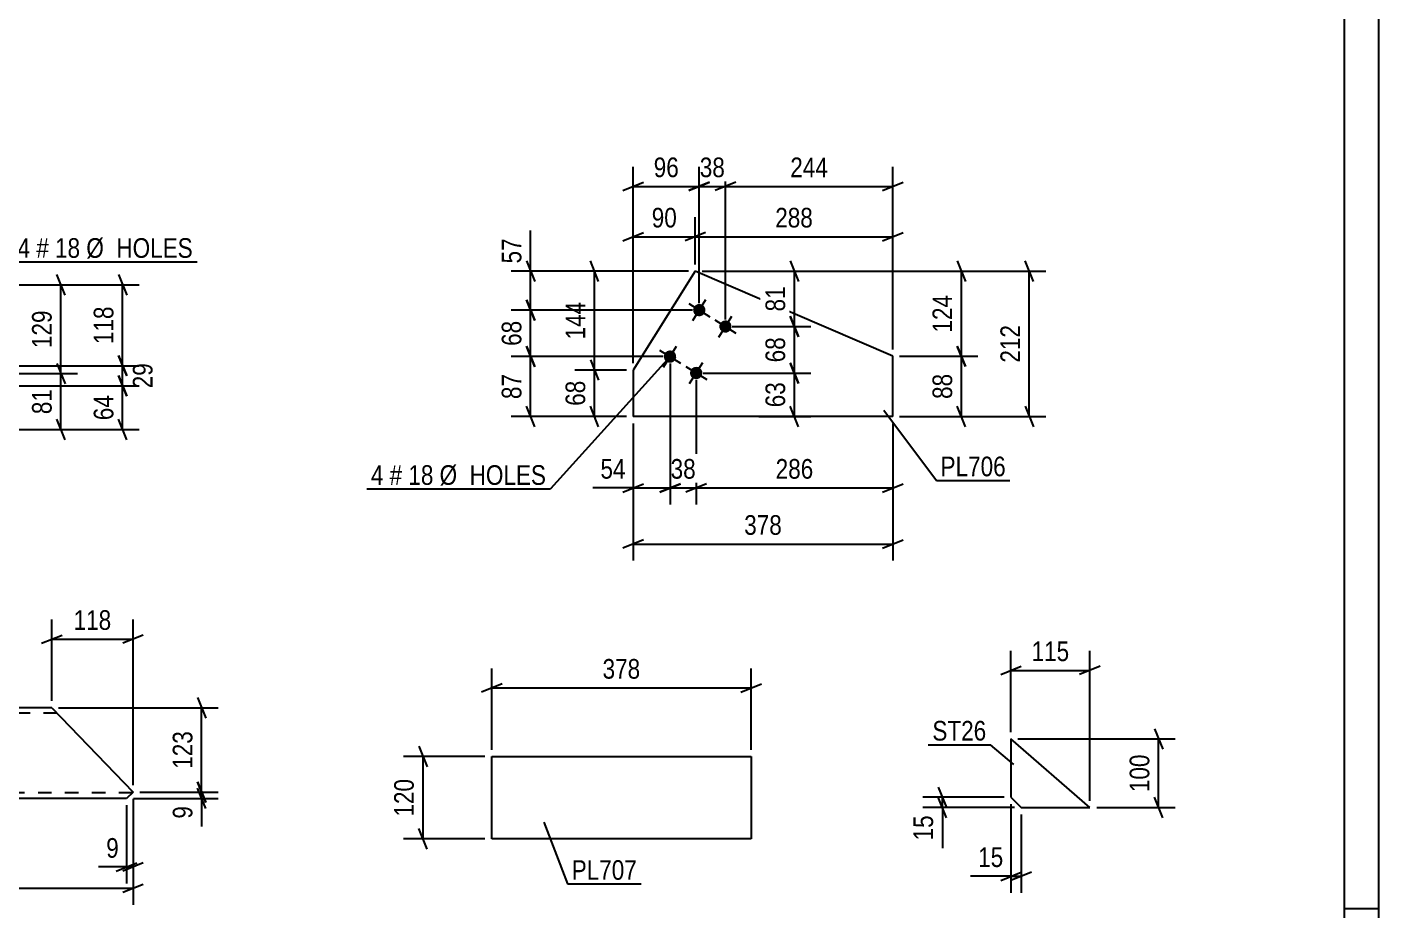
# Model space of a CAD drawing. Header units: millimetres. Extents: x 0 to 841, y 0 to 594.
# Drawn here: x 644.1 to 841, y 297.8 to 426.5 of the extents above; entities that cross this region are included whole.
import ezdxf

# ---------------------------------------------------------------- set-up
doc = ezdxf.new("R2010")
doc.units = ezdxf.units.MM
doc.linetypes.add('DXK_LINE_DOT2', pattern=[3.9198, 1.9599, -1.9599])
doc.styles.add('Arial Narrow', font='ARIALN.TTF', dxfattribs={"height": 0.2})

# ---------------------------------------------------------------- blocks, each defined once
blk = doc.blocks.new('Unknown-761545952-1128 - 13924')
at = {"color": 5, "linetype": 'Continuous'}
for p, q in [((841, 0), (841, 594)), ((836, 5), (836, 589)), ((841, 298), (836, 298))]:
    blk.add_line(p, q, dxfattribs=at)
blk = doc.blocks.new('Part-761545952-13899 - 13898')
at = {"color": 2, "linetype": 'Continuous'}
for p, q in [((798.9, 312.76), (787.4, 322.76)), ((787.4, 322.76), (787.4, 314.26)), ((787.4, 314.26), (788.9, 312.76)), ((788.9, 312.76), (798.9, 312.76))]:
    blk.add_line(p, q, dxfattribs=at)
blk = doc.blocks.new('Part-761545952-13930 - 13929')
at = {"color": 2, "linetype": 'Continuous'}
for p, q in [((741.42, 390.92), (732.38, 376.52)), ((770.18, 378.52), (741.42, 390.92)), ((770.18, 369.75), (770.18, 378.52)), ((732.38, 376.52), (732.38, 369.75)), ((770.18, 369.75), (732.38, 369.75))]:
    blk.add_line(p, q, dxfattribs=at)
blk = doc.blocks.new('Bolt-761545952-13931 - 13929')
at = {"linetype": 'Continuous'}
for points in [[(742.47, 386.01, -1), (741.51, 384.49, -1)], [(746.28, 383.62, -1), (745.33, 382.1, -1)], [(738.22, 379.24, -1), (737.26, 377.71, -1)], [(742.03, 376.85, -1), (741.07, 375.32, -1)]]:
    blk.add_hatch(color=1, dxfattribs=at).paths.add_polyline_path(points)
at = {"color": 1, "linetype": 'Continuous'}
for p, q in [((740.47, 386.21), (743.52, 384.29)), ((741.04, 383.73), (742.95, 386.78)), ((744.85, 381.33), (746.76, 384.38)), ((744.28, 383.82), (747.33, 381.9)), ((736.22, 379.43), (739.26, 377.52)), ((736.78, 376.95), (738.7, 380)), ((740.03, 377.04), (743.08, 375.13)), ((740.59, 374.56), (742.51, 377.61))]:
    blk.add_line(p, q, dxfattribs=at)
blk = doc.blocks.new('Part-761545952-13782 - 13781')
at = {"color": 2, "linetype": 'Continuous'}
for p, q in [((596.77, 327.31), (595.79, 326.36)), ((627.58, 327.31), (596.77, 327.31)), ((647.68, 327.31), (627.68, 327.31)), ((647.68, 327.31), (659.51, 315.02)), ((606.04, 315.71), (595.79, 326.36)), ((607.58, 314.11), (606.04, 315.71)), ((627.58, 314.11), (607.58, 314.11)), ((658.56, 314.11), (627.68, 314.11)), ((659.51, 315.02), (658.56, 314.11))]:
    blk.add_line(p, q, dxfattribs=at)
at = {"color": 7, "linetype": 'DXK_LINE_DOT2'}
for p, q in [((627.58, 326.51), (595.94, 326.51)), ((648.45, 326.51), (627.68, 326.51)), ((607.47, 314.23), (606.04, 315.71)), ((627.58, 314.91), (606.81, 314.91)), ((659.4, 314.91), (627.68, 314.91))]:
    blk.add_line(p, q, dxfattribs=at)
blk = doc.blocks.new('Part-761545952-13867 - 13866')
at = {"color": 2, "linetype": 'Continuous'}
for p, q in [((711.76, 308.2), (711.76, 320.2)), ((711.76, 320.2), (749.55, 320.2)), ((749.55, 320.2), (749.55, 308.2)), ((749.55, 308.2), (711.76, 308.2))]:
    blk.add_line(p, q, dxfattribs=at)
blk = doc.blocks.new('StraightDimension-761545952-14157 - 13898')
at = {"color": 7, "linetype": 'Continuous'}
for p, q in [((776.8, 315.76), (778, 312.76)), ((786.4, 314.26), (774.55, 314.26)), ((778, 311.26), (776.8, 314.26)), ((777.4, 312.76), (777.4, 314.26)), ((787.9, 312.76), (774.55, 312.76))]:
    blk.add_line(p, q, dxfattribs=at)
at = {"color": 0}
blk.add_wipeout([(776.65, 312.24), (772.45, 312.24), (772.45, 307.38), (776.65, 307.38)], dxfattribs=at)
at = {"color": 7, "linetype": 'Continuous'}
blk.add_line((777.4, 312.76), (777.4, 306.86), dxfattribs=at)
blk.add_line((777.4, 312.76), (777.4, 306.86), dxfattribs=at)
at = {"color": 3, "style": 'Arial Narrow'}
blk.add_text('15', height=2.863, rotation=90.0002, dxfattribs=at).set_placement((776.05, 307.98))
blk = doc.blocks.new('StraightDimension-761545952-14149 - 13898')
at = {"color": 7, "linetype": 'Continuous'}
for p, q in [((787.4, 313.26), (787.4, 300.36)), ((788.9, 311.76), (788.9, 300.36)), ((785.9, 302.16), (788.9, 303.36)), ((790.4, 303.36), (787.4, 302.16)), ((787.4, 302.76), (788.9, 302.76))]:
    blk.add_line(p, q, dxfattribs=at)
at = {"color": 0}
blk.add_wipeout([(786.87, 303.51), (786.87, 307.71), (782.02, 307.71), (782.02, 303.51)], dxfattribs=at)
at = {"color": 7, "linetype": 'Continuous'}
blk.add_line((787.4, 302.76), (781.49, 302.76), dxfattribs=at)
blk.add_line((787.4, 302.76), (781.49, 302.76), dxfattribs=at)
at = {"color": 3, "style": 'Arial Narrow'}
blk.add_text('15', height=2.863, dxfattribs=at).set_placement((782.62, 304.11))
blk = doc.blocks.new('StraightDimension-761545952-14161 - 13898')
at = {"color": 7, "linetype": 'Continuous'}
for p, q in [((808.3, 324.26), (809.5, 321.26)), ((788.4, 322.76), (811.3, 322.76)), ((808.9, 312.76), (808.9, 322.76)), ((809.5, 311.26), (808.3, 314.26)), ((799.9, 312.76), (811.3, 312.76))]:
    blk.add_line(p, q, dxfattribs=at)
at = {"color": 0}
blk.add_wipeout([(808.15, 321.1), (803.95, 321.1), (803.95, 314.42), (808.15, 314.42)], dxfattribs=at)
at = {"color": 3, "style": 'Arial Narrow'}
blk.add_text('100', height=2.863, rotation=90.0002, dxfattribs=at).set_placement((807.55, 315.02))
blk = doc.blocks.new('StraightDimension-761545952-14153 - 13898')
at = {"color": 7, "linetype": 'Continuous'}
for p, q in [((787.4, 323.76), (787.4, 335.61)), ((798.9, 313.76), (798.9, 335.61)), ((785.9, 332.16), (788.9, 333.36)), ((800.4, 333.36), (797.4, 332.16)), ((787.4, 332.76), (798.9, 332.76))]:
    blk.add_line(p, q, dxfattribs=at)
at = {"color": 0}
blk.add_wipeout([(796.49, 333.51), (796.49, 337.71), (789.8, 337.71), (789.8, 333.51)], dxfattribs=at)
at = {"color": 3, "style": 'Arial Narrow'}
blk.add_text('115', height=2.863, dxfattribs=at).set_placement((790.4, 334.11))
blk = doc.blocks.new('StraightDimension-761545952-14178 - 13929')
at = {"color": 7, "linetype": 'Continuous'}
for p, q in [((771.18, 378.52), (782.58, 378.52)), ((779.58, 380.02), (780.78, 377.02)), ((780.18, 369.75), (780.18, 378.52)), ((780.78, 368.25), (779.58, 371.25)), ((771.18, 369.75), (782.58, 369.75))]:
    blk.add_line(p, q, dxfattribs=at)
at = {"color": 0}
blk.add_wipeout([(779.43, 376.57), (775.23, 376.57), (775.23, 371.71), (779.43, 371.71)], dxfattribs=at)
at = {"color": 3, "style": 'Arial Narrow'}
blk.add_text('88', height=2.863, rotation=90.0002, dxfattribs=at).set_placement((778.83, 372.31))
blk = doc.blocks.new('StraightDimension-761545952-23517 - 13929')
at = {"color": 7, "linetype": 'Continuous'}
for p, q in [((755.25, 377.58), (756.45, 374.58)), ((742.55, 376.08), (758.25, 376.08)), ((755.85, 369.75), (755.85, 376.08)), ((756.45, 368.25), (755.25, 371.25)), ((750.67, 369.75), (758.25, 369.75))]:
    blk.add_line(p, q, dxfattribs=at)
at = {"color": 0}
blk.add_wipeout([(755.1, 375.35), (750.9, 375.35), (750.9, 370.49), (755.1, 370.49)], dxfattribs=at)
at = {"color": 3, "style": 'Arial Narrow'}
blk.add_text('63', height=2.863, rotation=90.0002, dxfattribs=at).set_placement((754.5, 371.09))
blk = doc.blocks.new('StraightDimension-761545952-15647 - 13929')
at = {"color": 7, "linetype": 'Continuous'}
for p, q in [((790.67, 389.42), (789.47, 392.42)), ((742.42, 390.92), (792.47, 390.92)), ((790.07, 369.75), (790.07, 390.92)), ((789.47, 371.25), (790.67, 368.25)), ((771.18, 369.75), (792.47, 369.75))]:
    blk.add_line(p, q, dxfattribs=at)
at = {"color": 0}
blk.add_wipeout([(789.32, 383.68), (785.12, 383.68), (785.12, 377), (789.32, 377)], dxfattribs=at)
at = {"color": 3, "style": 'Arial Narrow'}
blk.add_text('212', height=2.863, rotation=90.0002, dxfattribs=at).set_placement((788.72, 377.6))
blk = doc.blocks.new('StraightDimension-761545952-23493 - 13929')
at = {"color": 7, "linetype": 'Continuous'}
for p, q in [((741.55, 375.08), (741.55, 356.94)), ((770.18, 368.75), (770.18, 356.94)), ((743.05, 359.94), (740.05, 358.74)), ((741.55, 359.34), (770.18, 359.34)), ((768.68, 358.74), (771.68, 359.94))]:
    blk.add_line(p, q, dxfattribs=at)
at = {"color": 0}
blk.add_wipeout([(759.21, 360.09), (759.21, 364.29), (752.52, 364.29), (752.52, 360.09)], dxfattribs=at)
at = {"color": 3, "style": 'Arial Narrow'}
blk.add_text('286', height=2.863, dxfattribs=at).set_placement((753.12, 360.69))
blk = doc.blocks.new('StraightDimension-761545952-14177 - 13929')
at = {"color": 7, "linetype": 'Continuous'}
for p, q in [((779.58, 392.42), (780.78, 389.42)), ((742.42, 390.92), (782.58, 390.92)), ((780.18, 378.52), (780.18, 390.92)), ((771.18, 378.52), (782.58, 378.52)), ((780.78, 377.02), (779.58, 380.02))]:
    blk.add_line(p, q, dxfattribs=at)
at = {"color": 0}
blk.add_wipeout([(779.43, 388.07), (775.23, 388.07), (775.23, 381.38), (779.43, 381.38)], dxfattribs=at)
at = {"color": 3, "style": 'Arial Narrow'}
blk.add_text('124', height=2.863, rotation=90.0002, dxfattribs=at).set_placement((778.83, 381.98))
blk = doc.blocks.new('StraightDimension-761545952-14169 - 13929')
at = {"color": 7, "linetype": 'Continuous'}
for p, q in [((732.38, 368.75), (732.38, 348.76)), ((770.18, 368.75), (770.18, 348.76)), ((733.88, 351.76), (730.88, 350.56)), ((732.38, 351.16), (770.18, 351.16)), ((768.68, 350.56), (771.68, 351.76))]:
    blk.add_line(p, q, dxfattribs=at)
at = {"color": 0}
blk.add_wipeout([(754.62, 351.91), (754.62, 356.11), (747.94, 356.11), (747.94, 351.91)], dxfattribs=at)
at = {"color": 3, "style": 'Arial Narrow'}
blk.add_text('378', height=2.863, dxfattribs=at).set_placement((748.54, 352.51))
blk = doc.blocks.new('StraightDimension-761545952-15884 - 13929')
at = {"color": 7, "linetype": 'Continuous'}
for p, q in [((732.38, 377.52), (732.38, 398.79)), ((741.42, 391.92), (741.42, 398.79)), ((730.88, 395.34), (733.88, 396.54)), ((732.38, 395.94), (741.42, 395.94)), ((742.92, 396.54), (739.92, 395.34))]:
    blk.add_line(p, q, dxfattribs=at)
at = {"color": 0}
blk.add_wipeout([(739.33, 396.69), (739.33, 400.89), (734.47, 400.89), (734.47, 396.69)], dxfattribs=at)
at = {"color": 3, "style": 'Arial Narrow'}
blk.add_text('90', height=2.863, dxfattribs=at).set_placement((735.07, 397.29))
blk = doc.blocks.new('StraightDimension-761545952-23470 - 13929')
at = {"color": 7, "linetype": 'Continuous'}
for p, q in [((716.83, 392.42), (718.03, 389.42)), ((740.42, 390.92), (714.58, 390.92)), ((717.43, 385.25), (717.43, 390.92)), ((718.03, 383.75), (716.83, 386.75)), ((740.99, 385.25), (714.58, 385.25))]:
    blk.add_line(p, q, dxfattribs=at)
at = {"color": 0}
blk.add_wipeout([(716.68, 396.3), (712.48, 396.3), (712.48, 391.45), (716.68, 391.45)], dxfattribs=at)
at = {"color": 7, "linetype": 'Continuous'}
blk.add_line((717.43, 390.92), (717.43, 396.83), dxfattribs=at)
blk.add_line((717.43, 390.92), (717.43, 396.83), dxfattribs=at)
at = {"color": 3, "style": 'Arial Narrow'}
blk.add_text('57', height=2.863, rotation=90.0002, dxfattribs=at).set_placement((716.08, 392.05))
blk = doc.blocks.new('StraightDimension-761545952-15656 - 13929')
at = {"color": 7, "linetype": 'Continuous'}
for p, q in [((727.33, 389.42), (726.13, 392.42)), ((740.42, 390.92), (723.88, 390.92)), ((726.73, 376.52), (726.73, 390.92)), ((731.38, 376.52), (723.88, 376.52)), ((726.13, 378.02), (727.33, 375.02))]:
    blk.add_line(p, q, dxfattribs=at)
at = {"color": 0}
blk.add_wipeout([(725.98, 387.07), (721.78, 387.07), (721.78, 380.38), (725.98, 380.38)], dxfattribs=at)
at = {"color": 3, "style": 'Arial Narrow'}
blk.add_text('144', height=2.863, rotation=90.0002, dxfattribs=at).set_placement((725.38, 380.98))
blk = doc.blocks.new('StraightDimension-761545952-15657 - 13929')
at = {"color": 7, "linetype": 'Continuous'}
for p, q in [((731.38, 376.52), (723.88, 376.52)), ((726.13, 378.02), (727.33, 375.02)), ((726.73, 369.75), (726.73, 376.52)), ((727.33, 368.25), (726.13, 371.25)), ((731.38, 369.75), (723.88, 369.75))]:
    blk.add_line(p, q, dxfattribs=at)
at = {"color": 0}
blk.add_wipeout([(725.98, 375.57), (721.78, 375.57), (721.78, 370.71), (725.98, 370.71)], dxfattribs=at)
at = {"color": 3, "style": 'Arial Narrow'}
blk.add_text('68', height=2.863, rotation=90.0002, dxfattribs=at).set_placement((725.38, 371.31))
blk = doc.blocks.new('StraightDimension-761545952-15883 - 13929')
at = {"color": 7, "linetype": 'Continuous'}
for p, q in [((741.42, 391.92), (741.42, 398.79)), ((770.18, 379.52), (770.18, 398.79)), ((742.92, 396.54), (739.92, 395.34)), ((741.42, 395.94), (770.18, 395.94)), ((768.68, 395.34), (771.68, 396.54))]:
    blk.add_line(p, q, dxfattribs=at)
at = {"color": 0}
blk.add_wipeout([(759.14, 396.69), (759.14, 400.89), (752.46, 400.89), (752.46, 396.69)], dxfattribs=at)
at = {"color": 3, "style": 'Arial Narrow'}
blk.add_text('288', height=2.863, dxfattribs=at).set_placement((753.06, 397.29))
blk = doc.blocks.new('StraightDimension-761545952-23471 - 13929')
at = {"color": 7, "linetype": 'Continuous'}
for p, q in [((716.83, 386.75), (718.03, 383.75)), ((740.99, 385.25), (714.58, 385.25)), ((717.43, 378.48), (717.43, 385.25)), ((736.74, 378.48), (714.58, 378.48)), ((718.03, 376.98), (716.83, 379.98))]:
    blk.add_line(p, q, dxfattribs=at)
at = {"color": 0}
blk.add_wipeout([(716.68, 384.29), (712.48, 384.29), (712.48, 379.44), (716.68, 379.44)], dxfattribs=at)
at = {"color": 3, "style": 'Arial Narrow'}
blk.add_text('68', height=2.863, rotation=90.0002, dxfattribs=at).set_placement((716.08, 380.04))
blk = doc.blocks.new('StraightDimension-761545952-23472 - 13929')
at = {"color": 7, "linetype": 'Continuous'}
for p, q in [((736.74, 378.48), (714.58, 378.48)), ((716.83, 379.98), (718.03, 376.98)), ((717.43, 369.75), (717.43, 378.48)), ((718.03, 368.25), (716.83, 371.25)), ((731.38, 369.75), (714.58, 369.75))]:
    blk.add_line(p, q, dxfattribs=at)
at = {"color": 0}
blk.add_wipeout([(716.68, 376.54), (712.48, 376.54), (712.48, 371.69), (716.68, 371.69)], dxfattribs=at)
at = {"color": 3, "style": 'Arial Narrow'}
blk.add_text('87', height=2.863, rotation=90.0002, dxfattribs=at).set_placement((716.08, 372.29))
blk = doc.blocks.new('StraightDimension-761545952-23494 - 13929')
at = {"color": 7, "linetype": 'Continuous'}
for p, q in [((737.74, 377.48), (737.74, 356.94)), ((741.55, 375.08), (741.55, 356.94)), ((736.24, 358.74), (739.24, 359.94)), ((737.74, 359.34), (741.55, 359.34)), ((743.05, 359.94), (740.05, 358.74))]:
    blk.add_line(p, q, dxfattribs=at)
at = {"color": 0}
blk.add_wipeout([(742.07, 360.09), (742.07, 364.29), (737.22, 364.29), (737.22, 360.09)], dxfattribs=at)
at = {"color": 3, "style": 'Arial Narrow'}
blk.add_text('38', height=2.863, dxfattribs=at).set_placement((737.82, 360.69))
blk = doc.blocks.new('StraightDimension-761545952-23495 - 13929')
at = {"color": 7, "linetype": 'Continuous'}
for p, q in [((737.74, 377.48), (737.74, 356.94)), ((732.38, 368.75), (732.38, 356.94)), ((730.88, 358.74), (733.88, 359.94)), ((732.38, 359.34), (737.74, 359.34)), ((739.24, 359.94), (736.24, 358.74))]:
    blk.add_line(p, q, dxfattribs=at)
at = {"color": 0}
blk.add_wipeout([(731.86, 360.09), (731.86, 364.29), (727, 364.29), (727, 360.09)], dxfattribs=at)
at = {"color": 7, "linetype": 'Continuous'}
blk.add_line((732.38, 359.34), (726.48, 359.34), dxfattribs=at)
blk.add_line((732.38, 359.34), (726.48, 359.34), dxfattribs=at)
at = {"color": 3, "style": 'Arial Narrow'}
blk.add_text('54', height=2.863, dxfattribs=at).set_placement((727.6, 360.69))
blk = doc.blocks.new('StraightDimension-761545952-23515 - 13929')
at = {"color": 7, "linetype": 'Continuous'}
for p, q in [((755.25, 392.42), (756.45, 389.42)), ((742.42, 390.92), (758.25, 390.92)), ((755.85, 382.86), (755.85, 390.92)), ((756.45, 381.36), (755.25, 384.36)), ((746.8, 382.86), (758.25, 382.86))]:
    blk.add_line(p, q, dxfattribs=at)
at = {"color": 0}
blk.add_wipeout([(755.1, 389.32), (750.9, 389.32), (750.9, 384.46), (755.1, 384.46)], dxfattribs=at)
at = {"color": 3, "style": 'Arial Narrow'}
blk.add_text('81', height=2.863, rotation=90.0002, dxfattribs=at).set_placement((754.5, 385.06))
blk = doc.blocks.new('StraightDimension-761545952-23516 - 13929')
at = {"color": 7, "linetype": 'Continuous'}
for p, q in [((755.25, 384.36), (756.45, 381.36)), ((746.8, 382.86), (758.25, 382.86)), ((755.85, 376.08), (755.85, 382.86)), ((756.45, 374.58), (755.25, 377.58)), ((742.55, 376.08), (758.25, 376.08))]:
    blk.add_line(p, q, dxfattribs=at)
at = {"color": 0}
blk.add_wipeout([(755.1, 381.9), (750.9, 381.9), (750.9, 377.04), (755.1, 377.04)], dxfattribs=at)
at = {"color": 3, "style": 'Arial Narrow'}
blk.add_text('68', height=2.863, rotation=90.0002, dxfattribs=at).set_placement((754.5, 377.64))
blk = doc.blocks.new('StraightDimension-761545952-23546 - 13929')
at = {"color": 7, "linetype": 'Continuous'}
for p, q in [((745.8, 383.86), (745.8, 406.12)), ((770.18, 379.52), (770.18, 406.12)), ((747.3, 403.87), (744.3, 402.67)), ((768.68, 402.67), (771.68, 403.87)), ((745.8, 403.27), (770.18, 403.27))]:
    blk.add_line(p, q, dxfattribs=at)
at = {"color": 0}
blk.add_wipeout([(761.33, 404.02), (761.33, 408.22), (754.65, 408.22), (754.65, 404.02)], dxfattribs=at)
at = {"color": 3, "style": 'Arial Narrow'}
blk.add_text('244', height=2.863, dxfattribs=at).set_placement((755.25, 404.62))
blk = doc.blocks.new('StraightDimension-761545952-23547 - 13929')
at = {"color": 7, "linetype": 'Continuous'}
for p, q in [((741.99, 386.25), (741.99, 406.12)), ((745.8, 383.86), (745.8, 406.12)), ((740.49, 402.67), (743.49, 403.87)), ((747.3, 403.87), (744.3, 402.67)), ((741.99, 403.27), (745.8, 403.27))]:
    blk.add_line(p, q, dxfattribs=at)
at = {"color": 0}
blk.add_wipeout([(746.33, 404.02), (746.33, 408.22), (741.47, 408.22), (741.47, 404.02)], dxfattribs=at)
at = {"color": 3, "style": 'Arial Narrow'}
blk.add_text('38', height=2.863, dxfattribs=at).set_placement((742.07, 404.62))
blk = doc.blocks.new('StraightDimension-761545952-23548 - 13929')
at = {"color": 7, "linetype": 'Continuous'}
for p, q in [((732.38, 377.52), (732.38, 406.12)), ((741.99, 386.25), (741.99, 406.12)), ((730.88, 402.67), (733.88, 403.87)), ((743.49, 403.87), (740.49, 402.67)), ((732.38, 403.27), (741.99, 403.27))]:
    blk.add_line(p, q, dxfattribs=at)
at = {"color": 0}
blk.add_wipeout([(739.62, 404.02), (739.62, 408.22), (734.76, 408.22), (734.76, 404.02)], dxfattribs=at)
at = {"color": 3, "style": 'Arial Narrow'}
blk.add_text('96', height=2.863, dxfattribs=at).set_placement((735.36, 404.62))
blk = doc.blocks.new('StraightDimension-761545952-7053 - 6924')
at = {"color": 7, "linetype": 'Continuous'}
for p, q in [((657.4, 378.65), (658.6, 375.65)), ((631.48, 377.15), (660.85, 377.15)), ((658, 374.23), (658, 377.15)), ((628.05, 374.23), (660.85, 374.23)), ((658.6, 372.73), (657.4, 375.73))]:
    blk.add_line(p, q, dxfattribs=at)
at = {"color": 0}
blk.add_wipeout([(662.95, 378.12), (658.75, 378.12), (658.75, 373.26), (662.95, 373.26)], dxfattribs=at)
at = {"color": 3, "style": 'Arial Narrow'}
blk.add_text('29', height=2.863, rotation=90.0002, dxfattribs=at).set_placement((662.35, 373.86))
blk = doc.blocks.new('StraightDimension-761545952-7034 - 6924')
at = {"color": 7, "linetype": 'Continuous'}
for p, q in [((649.61, 387.43), (648.41, 390.43)), ((626.04, 388.93), (651.41, 388.93)), ((649.01, 375.99), (649.01, 388.93)), ((648.41, 377.49), (649.61, 374.49)), ((637.06, 375.99), (651.41, 375.99))]:
    blk.add_line(p, q, dxfattribs=at)
at = {"color": 0}
blk.add_wipeout([(648.26, 385.8), (644.06, 385.8), (644.06, 379.12), (648.26, 379.12)], dxfattribs=at)
at = {"color": 3, "style": 'Arial Narrow'}
blk.add_text('129', height=2.863, rotation=90.0002, dxfattribs=at).set_placement((647.66, 379.72))
blk = doc.blocks.new('StraightDimension-761545952-7044 - 6924')
at = {"color": 7, "linetype": 'Continuous'}
for p, q in [((648.41, 377.49), (649.61, 374.49)), ((637.06, 375.99), (651.41, 375.99)), ((649.01, 367.85), (649.01, 375.99)), ((649.61, 366.35), (648.41, 369.35)), ((637.06, 367.85), (651.41, 367.85))]:
    blk.add_line(p, q, dxfattribs=at)
at = {"color": 0}
blk.add_wipeout([(648.26, 374.35), (644.06, 374.35), (644.06, 369.49), (648.26, 369.49)], dxfattribs=at)
at = {"color": 3, "style": 'Arial Narrow'}
blk.add_text('81', height=2.863, rotation=90.0002, dxfattribs=at).set_placement((647.66, 370.09))
blk = doc.blocks.new('StraightDimension-761545952-7061 - 6924')
at = {"color": 7, "linetype": 'Continuous'}
for p, q in [((657.4, 390.43), (658.6, 387.43)), ((626.04, 388.93), (660.4, 388.93)), ((658, 377.15), (658, 388.93)), ((658.6, 375.65), (657.4, 378.65)), ((631.48, 377.15), (660.4, 377.15))]:
    blk.add_line(p, q, dxfattribs=at)
at = {"color": 0}
blk.add_wipeout([(657.25, 386.38), (653.05, 386.38), (653.05, 379.7), (657.25, 379.7)], dxfattribs=at)
at = {"color": 3, "style": 'Arial Narrow'}
blk.add_text('118', height=2.863, rotation=90.0002, dxfattribs=at).set_placement((656.65, 380.3))
blk = doc.blocks.new('StraightDimension-761545952-7069 - 6924')
at = {"color": 7, "linetype": 'Continuous'}
for p, q in [((628.05, 374.23), (660.4, 374.23)), ((657.4, 375.73), (658.6, 372.73)), ((658, 367.85), (658, 374.23)), ((658.6, 366.35), (657.4, 369.35)), ((637.06, 367.85), (660.4, 367.85))]:
    blk.add_line(p, q, dxfattribs=at)
at = {"color": 0}
blk.add_wipeout([(657.25, 373.47), (653.05, 373.47), (653.05, 368.61), (657.25, 368.61)], dxfattribs=at)
at = {"color": 3, "style": 'Arial Narrow'}
blk.add_text('64', height=2.863, rotation=90.0002, dxfattribs=at).set_placement((656.65, 369.21))
blk = doc.blocks.new('StraightDimension-761545952-13979 - 13781')
at = {"color": 7, "linetype": 'Continuous'}
for p, q in [((595.79, 325.36), (595.79, 298.62)), ((659.51, 314.02), (659.51, 298.62)), ((597.29, 301.62), (594.29, 300.42)), ((658.01, 300.42), (661.01, 301.62)), ((595.79, 301.02), (659.51, 301.02))]:
    blk.add_line(p, q, dxfattribs=at)
at = {"color": 0}
blk.add_wipeout([(631.91, 301.77), (631.91, 305.97), (623.39, 305.97), (623.39, 301.77)], dxfattribs=at)
at = {"color": 3, "style": 'Arial Narrow'}
blk.add_text('4260', height=2.863, dxfattribs=at).set_placement((623.99, 302.37))
blk = doc.blocks.new('StraightDimension-761545952-13955 - 13781')
at = {"color": 7, "linetype": 'Continuous'}
for p, q in [((647.68, 328.31), (647.68, 340.16)), ((659.51, 316.02), (659.51, 340.16)), ((646.18, 336.71), (649.18, 337.91)), ((647.68, 337.31), (659.51, 337.31)), ((661.01, 337.91), (658.01, 336.71))]:
    blk.add_line(p, q, dxfattribs=at)
at = {"color": 0}
blk.add_wipeout([(656.94, 338.06), (656.94, 342.26), (650.26, 342.26), (650.26, 338.06)], dxfattribs=at)
at = {"color": 3, "style": 'Arial Narrow'}
blk.add_text('118', height=2.863, dxfattribs=at).set_placement((650.86, 338.66))
blk = doc.blocks.new('StraightDimension-761545952-13947 - 13781')
at = {"color": 7, "linetype": 'Continuous'}
for p, q in [((659.51, 314.02), (659.51, 301.71)), ((658.56, 313.11), (658.56, 301.71)), ((657.06, 303.51), (660.06, 304.71)), ((661.01, 304.71), (658.01, 303.51)), ((658.56, 304.11), (659.51, 304.11))]:
    blk.add_line(p, q, dxfattribs=at)
at = {"color": 0}
blk.add_wipeout([(658.04, 304.86), (658.04, 309.06), (655.01, 309.06), (655.01, 304.86)], dxfattribs=at)
at = {"color": 7, "linetype": 'Continuous'}
blk.add_line((658.56, 304.11), (654.49, 304.11), dxfattribs=at)
blk.add_line((658.56, 304.11), (654.49, 304.11), dxfattribs=at)
at = {"color": 3, "style": 'Arial Narrow'}
blk.add_text('9', height=2.86, dxfattribs=at).set_placement((655.61, 305.46))
blk = doc.blocks.new('StraightDimension-761545952-15227 - 13781')
at = {"color": 7, "linetype": 'Continuous'}
for p, q in [((648.68, 327.31), (671.91, 327.31)), ((668.91, 328.81), (670.11, 325.81)), ((669.51, 315.02), (669.51, 327.31)), ((670.11, 313.52), (668.91, 316.52)), ((660.51, 315.02), (671.91, 315.02))]:
    blk.add_line(p, q, dxfattribs=at)
at = {"color": 0}
blk.add_wipeout([(668.76, 324.51), (664.56, 324.51), (664.56, 317.82), (668.76, 317.82)], dxfattribs=at)
at = {"color": 3, "style": 'Arial Narrow'}
blk.add_text('123', height=2.863, rotation=90.0002, dxfattribs=at).set_placement((668.16, 318.42))
blk = doc.blocks.new('StraightDimension-761545952-15228 - 13781')
at = {"color": 7, "linetype": 'Continuous'}
for p, q in [((668.91, 316.52), (670.11, 313.52)), ((670.11, 312.61), (668.91, 315.61)), ((659.56, 314.11), (671.91, 314.11)), ((660.51, 315.02), (671.91, 315.02)), ((669.51, 314.11), (669.51, 315.02))]:
    blk.add_line(p, q, dxfattribs=at)
at = {"color": 0}
blk.add_wipeout([(668.76, 313.58), (664.56, 313.58), (664.56, 310.56), (668.76, 310.56)], dxfattribs=at)
at = {"color": 7, "linetype": 'Continuous'}
blk.add_line((669.51, 314.11), (669.51, 310.03), dxfattribs=at)
blk.add_line((669.51, 314.11), (669.51, 310.03), dxfattribs=at)
at = {"color": 3, "style": 'Arial Narrow'}
blk.add_text('9', height=2.86, rotation=90.0002, dxfattribs=at).set_placement((668.16, 311.16))
blk = doc.blocks.new('StraightDimension-761545952-14109 - 13866')
at = {"color": 7, "linetype": 'Continuous'}
for p, q in [((701.16, 321.7), (702.36, 318.7)), ((710.76, 320.2), (698.91, 320.2)), ((701.76, 308.2), (701.76, 320.2)), ((702.36, 306.7), (701.16, 309.7)), ((710.76, 308.2), (698.91, 308.2))]:
    blk.add_line(p, q, dxfattribs=at)
at = {"color": 0}
blk.add_wipeout([(701.01, 317.54), (696.81, 317.54), (696.81, 310.86), (701.01, 310.86)], dxfattribs=at)
at = {"color": 3, "style": 'Arial Narrow'}
blk.add_text('120', height=2.863, rotation=90.0002, dxfattribs=at).set_placement((700.41, 311.46))
blk = doc.blocks.new('StraightDimension-761545952-14113 - 13866')
at = {"color": 7, "linetype": 'Continuous'}
for p, q in [((711.76, 321.2), (711.76, 333.05)), ((749.55, 321.2), (749.55, 333.05)), ((713.26, 330.8), (710.26, 329.6)), ((711.76, 330.2), (749.55, 330.2)), ((748.05, 329.6), (751.05, 330.8))]:
    blk.add_line(p, q, dxfattribs=at)
at = {"color": 0}
blk.add_wipeout([(734, 330.95), (734, 335.15), (727.31, 335.15), (727.31, 330.95)], dxfattribs=at)
at = {"color": 3, "style": 'Arial Narrow'}
blk.add_text('378', height=2.863, dxfattribs=at).set_placement((727.91, 331.55))
blk = doc.blocks.new('Mark-761545952-14317 - 13898')
at = {"color": 0}
blk.add_wipeout([(783.81, 322.53), (783.81, 325.53), (775.95, 325.53), (775.95, 322.53)], dxfattribs=at)
blk.add_wipeout([(783.81, 322.53), (783.81, 325.53), (775.95, 325.53), (775.95, 322.53)], dxfattribs=at)
at = {"color": 30, "linetype": 'Continuous'}
for p in [(775.35, 321.93), (787.82, 319.04)]:
    blk.add_line(p, (784.41, 321.93), dxfattribs=at)
at = {"color": 3, "style": 'Arial Narrow'}
blk.add_text('ST26', height=2.863, dxfattribs=at).set_placement((775.95, 322.53))
blk = doc.blocks.new('Mark-761545952-14320 - 13929')
at = {"color": 0}
blk.add_wipeout([(786.65, 361.04), (786.65, 364.04), (777.14, 364.04), (777.14, 361.04)], dxfattribs=at)
blk.add_wipeout([(786.65, 361.04), (786.65, 364.04), (777.14, 364.04), (777.14, 361.04)], dxfattribs=at)
at = {"color": 30, "linetype": 'Continuous'}
for p, q in [((768.88, 370.67), (776.54, 360.44)), ((776.54, 360.44), (787.25, 360.44))]:
    blk.add_line(p, q, dxfattribs=at)
at = {"color": 3, "style": 'Arial Narrow'}
blk.add_text('PL706', height=2.863, dxfattribs=at).set_placement((777.14, 361.04))
blk = doc.blocks.new('Mark-761545952-14323 - 13929')
at = {"color": 0}
blk.add_wipeout([(695.99, 359.79), (695.99, 362.79), (694.16, 362.79), (694.16, 359.79)], dxfattribs=at)
blk.add_wipeout([(695.99, 359.79), (695.99, 362.79), (694.16, 362.79), (694.16, 359.79)], dxfattribs=at)
at = {"color": 3, "style": 'Arial Narrow'}
blk.add_text('4', height=2.86, dxfattribs=at).set_placement((694.16, 359.79))
at = {"color": 0}
blk.add_wipeout([(698.72, 359.79), (698.72, 362.79), (696.89, 362.79), (696.89, 359.79)], dxfattribs=at)
blk.add_wipeout([(698.72, 359.79), (698.72, 362.79), (696.89, 362.79), (696.89, 359.79)], dxfattribs=at)
blk.add_wipeout([(703.27, 359.79), (703.27, 362.79), (699.62, 362.79), (699.62, 359.79)], dxfattribs=at)
blk.add_wipeout([(703.27, 359.79), (703.27, 362.79), (699.62, 362.79), (699.62, 359.79)], dxfattribs=at)
at = {"color": 3, "style": 'Arial Narrow'}
for s, height, p in [('#', 2.86, (696.89, 359.79)), ('18', 2.863, (699.62, 359.79))]:
    blk.add_text(s, height=height, dxfattribs=at).set_placement(p)
at = {"color": 0}
blk.add_wipeout([(719.7, 359.79), (719.7, 362.79), (704.17, 362.79), (704.17, 359.79)], dxfattribs=at)
blk.add_wipeout([(719.7, 359.79), (719.7, 362.79), (704.17, 362.79), (704.17, 359.79)], dxfattribs=at)
at = {"color": 7, "linetype": 'Continuous'}
for p in [(737.74, 378.48), (693.56, 359.19)]:
    blk.add_line(p, (720.3, 359.19), dxfattribs=at)
at = {"color": 3, "style": 'Arial Narrow'}
blk.add_text('Ø  HOLES', height=2.863, dxfattribs=at).set_placement((704.17, 359.79))
blk = doc.blocks.new('Mark-761545952-6926 - 6924')
at = {"color": 0}
blk.add_wipeout([(644.53, 392.87), (644.53, 395.87), (642.7, 395.87), (642.7, 392.87)], dxfattribs=at)
blk.add_wipeout([(644.53, 392.87), (644.53, 395.87), (642.7, 395.87), (642.7, 392.87)], dxfattribs=at)
at = {"color": 7, "linetype": 'Continuous'}
blk.add_line((625.29, 383.24), (642.1, 392.27), dxfattribs=at)
at = {"color": 3, "style": 'Arial Narrow'}
blk.add_text('4', height=2.86, dxfattribs=at).set_placement((642.7, 392.87))
at = {"color": 0}
blk.add_wipeout([(647.25, 392.87), (647.25, 395.87), (645.43, 395.87), (645.43, 392.87)], dxfattribs=at)
blk.add_wipeout([(647.25, 392.87), (647.25, 395.87), (645.43, 395.87), (645.43, 392.87)], dxfattribs=at)
blk.add_wipeout([(651.81, 392.87), (651.81, 395.87), (648.15, 395.87), (648.15, 392.87)], dxfattribs=at)
blk.add_wipeout([(651.81, 392.87), (651.81, 395.87), (648.15, 395.87), (648.15, 392.87)], dxfattribs=at)
at = {"color": 3, "style": 'Arial Narrow'}
for s, height, p in [('#', 2.86, (645.43, 392.87)), ('18', 2.863, (648.15, 392.87))]:
    blk.add_text(s, height=height, dxfattribs=at).set_placement(p)
at = {"color": 0}
blk.add_wipeout([(668.24, 392.87), (668.24, 395.87), (652.71, 395.87), (652.71, 392.87)], dxfattribs=at)
blk.add_wipeout([(668.24, 392.87), (668.24, 395.87), (652.71, 395.87), (652.71, 392.87)], dxfattribs=at)
at = {"color": 7, "linetype": 'Continuous'}
blk.add_line((642.1, 392.27), (668.84, 392.27), dxfattribs=at)
at = {"color": 3, "style": 'Arial Narrow'}
blk.add_text('Ø  HOLES', height=2.863, dxfattribs=at).set_placement((652.71, 392.87))
blk = doc.blocks.new('Mark-761545952-14308 - 13866')
at = {"color": 0}
blk.add_wipeout([(732.92, 302.24), (732.92, 305.24), (723.41, 305.24), (723.41, 302.24)], dxfattribs=at)
blk.add_wipeout([(732.92, 302.24), (732.92, 305.24), (723.41, 305.24), (723.41, 302.24)], dxfattribs=at)
at = {"color": 30, "linetype": 'Continuous'}
for p, q in [((719.35, 310.63), (722.81, 301.64)), ((722.81, 301.64), (733.52, 301.64))]:
    blk.add_line(p, q, dxfattribs=at)
at = {"color": 3, "style": 'Arial Narrow'}
blk.add_text('PL707', height=2.863, dxfattribs=at).set_placement((723.41, 302.24))

msp = doc.modelspace()

# ---------------------------------------------------------------- block references
for name in ['Unknown-761545952-1128 - 13924', 'Part-761545952-13930 - 13929', 'Bolt-761545952-13931 - 13929', 'Part-761545952-13782 - 13781', 'Part-761545952-13899 - 13898', 'Part-761545952-13867 - 13866']:
    msp.add_blockref(name, (0, 0))

# ---------------------------------------------------------------- next in the draw order: block references
for name in ['StraightDimension-761545952-7053 - 6924', 'StraightDimension-761545952-14178 - 13929', 'StraightDimension-761545952-23517 - 13929', 'StraightDimension-761545952-13979 - 13781', 'StraightDimension-761545952-14109 - 13866', 'StraightDimension-761545952-14157 - 13898', 'Mark-761545952-14308 - 13866']:
    msp.add_blockref(name, (0, 0))

# ---------------------------------------------------------------- next in the draw order: block references
for name in ['StraightDimension-761545952-15647 - 13929', 'StraightDimension-761545952-7034 - 6924', 'StraightDimension-761545952-13955 - 13781', 'StraightDimension-761545952-14113 - 13866', 'StraightDimension-761545952-13947 - 13781', 'StraightDimension-761545952-14149 - 13898']:
    msp.add_blockref(name, (0, 0))

# ---------------------------------------------------------------- next in the draw order: block references
for name in ['StraightDimension-761545952-14177 - 13929', 'StraightDimension-761545952-7044 - 6924', 'StraightDimension-761545952-23493 - 13929', 'StraightDimension-761545952-15227 - 13781', 'StraightDimension-761545952-14161 - 13898']:
    msp.add_blockref(name, (0, 0))

# ---------------------------------------------------------------- next in the draw order: block references
for name in ['StraightDimension-761545952-15884 - 13929', 'StraightDimension-761545952-7061 - 6924', 'StraightDimension-761545952-14169 - 13929', 'StraightDimension-761545952-14153 - 13898', 'StraightDimension-761545952-15228 - 13781']:
    msp.add_blockref(name, (0, 0))

# ---------------------------------------------------------------- next in the draw order: block references
for name in ['Mark-761545952-6926 - 6924', 'StraightDimension-761545952-23470 - 13929', 'StraightDimension-761545952-7069 - 6924', 'Mark-761545952-14320 - 13929', 'Mark-761545952-14317 - 13898']:
    msp.add_blockref(name, (0, 0))

# ---------------------------------------------------------------- next in the draw order: block references
msp.add_blockref('StraightDimension-761545952-15656 - 13929', (0, 0))

# ---------------------------------------------------------------- next in the draw order: block references
for name in ['StraightDimension-761545952-15883 - 13929', 'StraightDimension-761545952-15657 - 13929']:
    msp.add_blockref(name, (0, 0))

# ---------------------------------------------------------------- next in the draw order: block references
for name in ['StraightDimension-761545952-23515 - 13929', 'StraightDimension-761545952-23471 - 13929']:
    msp.add_blockref(name, (0, 0))

# ---------------------------------------------------------------- next in the draw order: block references
msp.add_blockref('StraightDimension-761545952-23472 - 13929', (0, 0))

# ---------------------------------------------------------------- next in the draw order: block references
msp.add_blockref('StraightDimension-761545952-23494 - 13929', (0, 0))

# ---------------------------------------------------------------- next in the draw order: block references
for name in ['StraightDimension-761545952-23516 - 13929', 'StraightDimension-761545952-23495 - 13929']:
    msp.add_blockref(name, (0, 0))

# ---------------------------------------------------------------- next in the draw order: block references
msp.add_blockref('StraightDimension-761545952-23546 - 13929', (0, 0))

# ---------------------------------------------------------------- next in the draw order: block references
msp.add_blockref('StraightDimension-761545952-23547 - 13929', (0, 0))

# ---------------------------------------------------------------- next in the draw order: block references
msp.add_blockref('StraightDimension-761545952-23548 - 13929', (0, 0))

# ---------------------------------------------------------------- next in the draw order: block references
msp.add_blockref('Mark-761545952-14323 - 13929', (0, 0))

doc.saveas('drawing.dxf')
